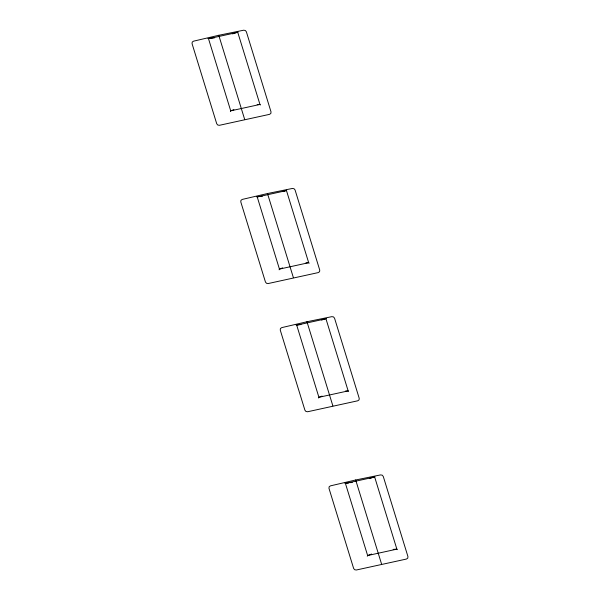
<?xml version="1.0" encoding="UTF-8"?>
<svg xmlns="http://www.w3.org/2000/svg" width="600" height="600" viewBox="0 0 600 600"><rect width="100%" height="100%" fill="white"/><g stroke="black" fill="none" stroke-linecap="round" stroke-linejoin="round"><path stroke-width="0.9" d="M230.37 111.547L230.715 110.843L233.917 109.635M279.09 269.798L279.442 269.093L282.638 267.885M318.562 397.995L318.907 397.298L322.11 396.082M367.282 556.245L367.635 555.54L371.632 554.033M237.96 31.957L232.56 33.9M286.688 190.208L283.013 191.625M326.16 318.405L321.623 320.085M374.88 476.655L369.48 478.597M218.767 35.287L193.53 41.175L192.233 42.082L192.053 43.635L216.728 123.757L217.77 125.04L219.428 125.302L269.558 114.345L270.855 113.43L271.028 111.885L246.36 31.755L245.31 30.473L243.653 30.21L218.767 35.287L244.673 119.422M267.487 193.538L242.25 199.417L240.952 200.333L240.78 201.877L265.447 282.007L266.498 283.29L268.155 283.553L318.278 272.587L319.575 271.68L319.748 270.127L295.08 190.005L294.03 188.722L292.373 188.46L267.487 193.538L293.392 277.673M306.96 321.743L281.722 327.623L280.425 328.53L280.252 330.082L304.92 410.205L305.97 411.487L307.627 411.75L357.75 400.793L359.048 399.885L359.22 398.332L334.553 318.21L333.502 316.92L331.845 316.657L306.96 321.743L332.865 405.87M355.68 479.985L330.442 485.865L329.145 486.78L328.972 488.325L353.64 568.455L354.69 569.737L356.347 570L406.47 559.043L407.768 558.127L407.947 556.582L383.272 476.452L382.23 475.17L380.572 474.908L355.68 479.985L381.585 564.12M214.5 37.86L207.885 38.535M262.365 196.237L256.612 196.785M300.983 324.562L296.077 324.983M348.847 482.933L344.805 483.232M350.565 482.685L352.275 482.438M257.175 104.632L259.957 104.453L260.445 104.97M305.895 262.875L308.678 262.702L309.165 263.22M345.368 391.08L348.15 390.9L348.638 391.418M393.165 549.382L396.87 549.15L397.357 549.668M237.757 32.34L208.515 38.73L230.715 110.843L259.957 104.453L237.757 32.34M286.478 190.59L257.235 196.98L279.442 269.093L308.678 262.702L286.478 190.59M325.95 318.788L296.707 325.185L318.907 397.298L348.15 390.9L325.95 318.788M374.67 477.037L345.428 483.428L367.635 555.54L396.87 549.15L374.67 477.037"/></g></svg>
